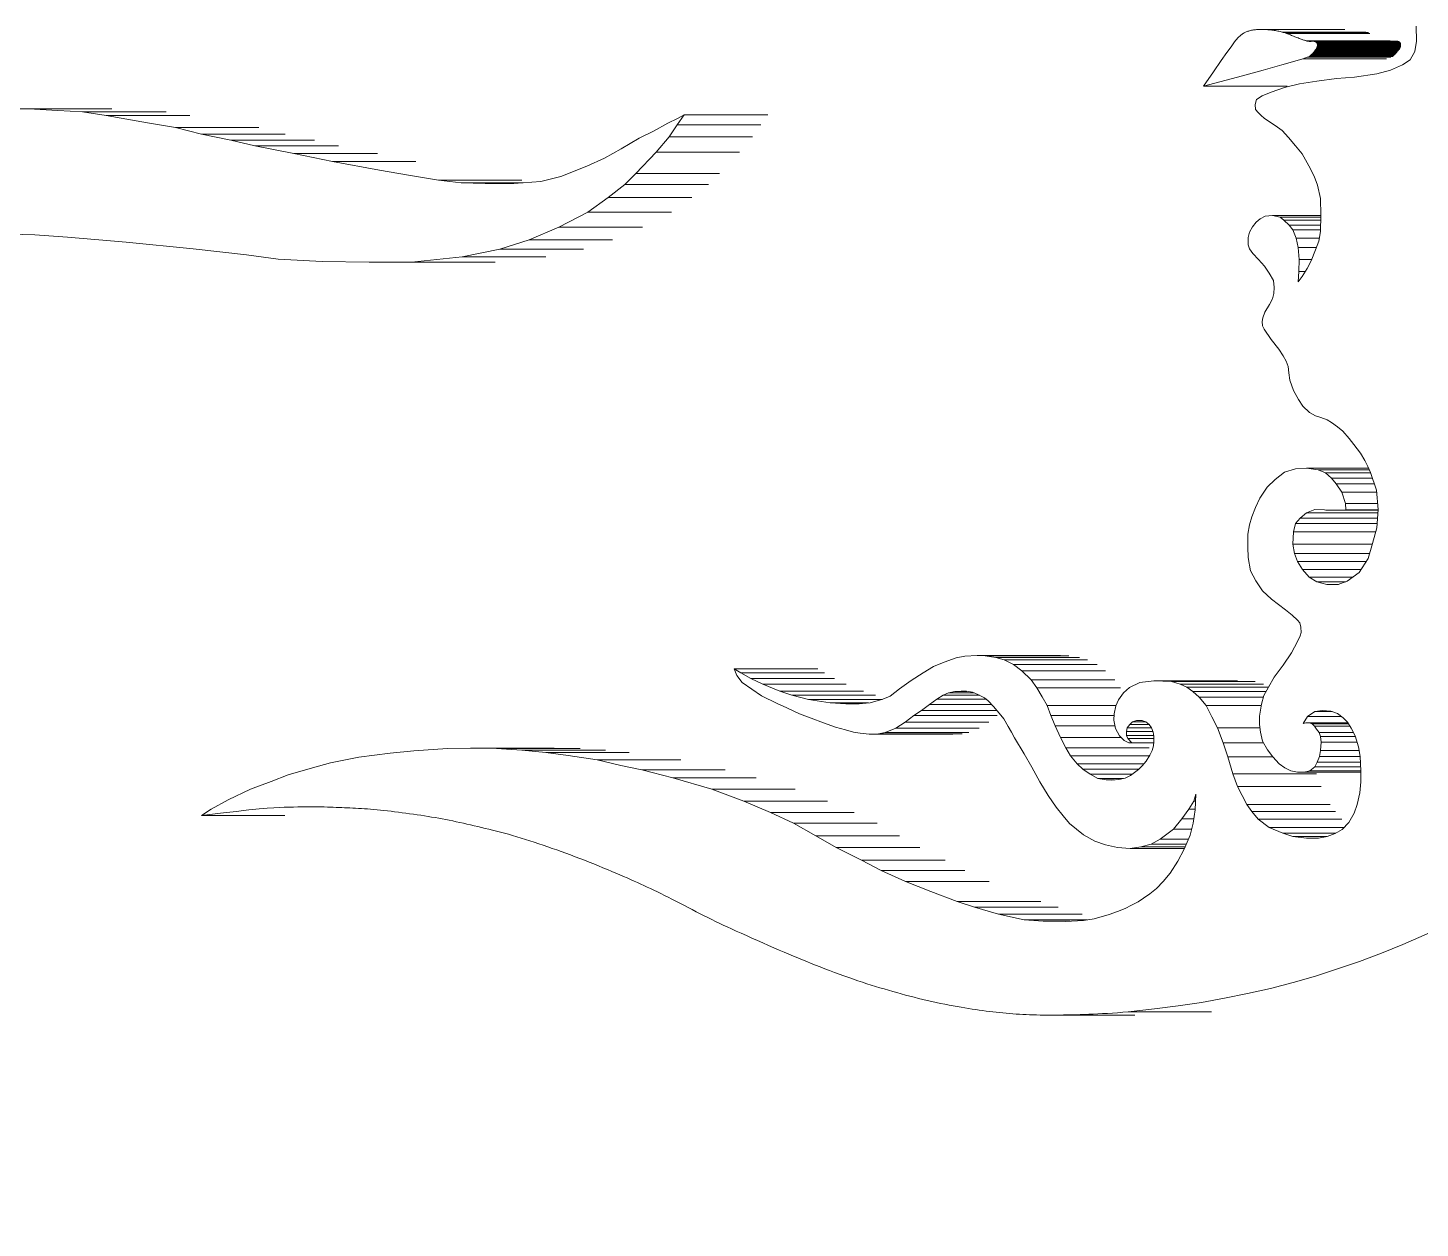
# Model space of a CAD drawing. Header units: inches. Extents: x 20 to 536, y 8 to 344.
# Drawn here: x 380.714 to 381.235, y 125.923 to 126.372 of the extents above; entities that cross this region are included whole.
import ezdxf

# ---------------------------------------------------------------- set-up
doc = ezdxf.new("R2010")
doc.units = ezdxf.units.IN
doc.header["$LTSCALE"] = 16
doc.header["$MEASUREMENT"] = 0
doc.layers.add('Visible (ANSI)', color=7, linetype='Continuous', lineweight=50)

msp = doc.modelspace()

# ---------------------------------------------------------------- linework, layer by layer
at = {"layer": 'Visible (ANSI)', "linetype": 'Continuous', "lineweight": 18}
for p, q in [((381.233506, 126.367373), (381.233353, 126.372922)), ((381.165134, 126.366715), (381.165803, 126.367606)), ((381.165803, 126.367606), (381.166224, 126.368125)), ((381.166224, 126.368125), (381.16652, 126.36845)), ((381.16652, 126.36845), (381.166792, 126.368729)), ((381.166792, 126.368729), (381.167061, 126.36899)), ((381.167061, 126.36899), (381.167329, 126.369235)), ((381.167329, 126.369235), (381.167596, 126.369465)), ((381.167596, 126.369465), (381.167863, 126.369679)), ((381.167863, 126.369679), (381.168131, 126.369879)), ((381.168131, 126.369879), (381.168402, 126.370065)), ((381.168402, 126.370065), (381.168675, 126.370238)), ((381.168675, 126.370238), (381.168951, 126.370399)), ((381.168951, 126.370399), (381.169233, 126.370547)), ((381.169233, 126.370547), (381.16952, 126.370685)), ((381.16952, 126.370685), (381.169812, 126.370812)), ((381.169812, 126.370812), (381.170112, 126.370929)), ((381.170112, 126.370929), (381.170419, 126.371038)), ((381.170419, 126.371038), (381.170734, 126.371138)), ((381.170734, 126.371138), (381.171059, 126.371231)), ((381.171059, 126.371231), (381.171393, 126.371316)), ((381.171393, 126.371316), (381.171738, 126.371395)), ((381.171738, 126.371395), (381.172094, 126.371465)), ((381.172094, 126.371465), (381.172463, 126.371528)), ((381.172463, 126.371528), (381.172846, 126.371583)), ((381.172846, 126.371583), (381.173242, 126.371629)), ((381.173242, 126.371629), (381.173655, 126.371667)), ((381.173655, 126.371667), (381.174083, 126.371695)), ((381.174083, 126.371695), (381.174528, 126.371714)), ((381.174528, 126.371714), (381.174987, 126.371724)), ((381.174987, 126.371724), (381.175458, 126.371725)), ((381.206708, 126.371725), (381.175458, 126.371725)), ((381.175458, 126.371725), (381.175937, 126.371718)), ((381.175937, 126.371718), (381.176423, 126.371703)), ((381.176423, 126.371703), (381.176912, 126.371682)), ((381.176912, 126.371682), (381.177402, 126.371653)), ((381.177402, 126.371653), (381.17789, 126.371619)), ((381.17789, 126.371619), (381.178374, 126.371579)), ((381.178374, 126.371579), (381.178852, 126.371533)), ((381.178852, 126.371533), (381.179324, 126.371481)), ((381.179324, 126.371481), (381.179789, 126.371424)), ((381.179789, 126.371424), (381.180248, 126.371361)), ((381.180248, 126.371361), (381.180698, 126.371292)), ((381.180698, 126.371292), (381.18114, 126.371218)), ((381.18114, 126.371218), (381.181573, 126.371137)), ((381.181573, 126.371137), (381.181997, 126.371051)), ((381.181997, 126.371051), (381.182412, 126.370959)), ((381.182412, 126.370959), (381.182819, 126.370861)), ((381.182819, 126.370861), (381.18322, 126.370756)), ((381.21447, 126.370756), (381.18322, 126.370756)), ((381.18322, 126.370756), (381.183616, 126.370643)), ((381.214866, 126.370643), (381.183616, 126.370643)), ((381.183616, 126.370643), (381.184007, 126.370523)), ((381.215257, 126.370523), (381.184007, 126.370523)), ((381.184007, 126.370523), (381.184395, 126.370396)), ((381.215645, 126.370396), (381.184395, 126.370396)), ((381.184395, 126.370396), (381.184781, 126.37026)), ((381.216031, 126.37026), (381.184781, 126.37026)), ((381.184781, 126.37026), (381.185166, 126.370117)), ((381.185166, 126.370117), (381.185551, 126.369966)), ((381.185551, 126.369966), (381.185936, 126.36981)), ((381.185936, 126.36981), (381.186324, 126.369649)), ((381.186324, 126.369649), (381.186715, 126.369486)), ((381.186715, 126.369486), (381.18711, 126.369321)), ((381.18711, 126.369321), (381.18751, 126.369157)), ((381.18751, 126.369157), (381.187916, 126.368994)), ((381.187916, 126.368994), (381.188328, 126.368834)), ((381.188328, 126.368834), (381.188743, 126.368678)), ((381.188743, 126.368678), (381.189155, 126.368526)), ((381.189155, 126.368526), (381.189559, 126.368381)), ((381.189559, 126.368381), (381.18995, 126.368242)), ((381.18995, 126.368242), (381.190324, 126.368111)), ((381.190324, 126.368111), (381.190675, 126.367989)), ((381.190675, 126.367989), (381.190997, 126.367876)), ((381.190997, 126.367876), (381.191289, 126.367774)), ((381.191289, 126.367774), (381.191551, 126.367682)), ((381.191551, 126.367682), (381.191789, 126.367601)), ((381.191789, 126.367601), (381.192006, 126.367529)), ((381.192006, 126.367529), (381.192207, 126.367467)), ((381.223457, 126.367467), (381.192207, 126.367467)), ((381.192207, 126.367467), (381.192395, 126.367414)), ((381.223645, 126.367414), (381.192395, 126.367414)), ((381.192395, 126.367414), (381.192575, 126.36737)), ((381.223825, 126.36737), (381.192575, 126.36737)), ((381.192575, 126.36737), (381.192751, 126.367335)), ((381.224001, 126.367335), (381.192751, 126.367335)), ((381.192751, 126.367335), (381.192926, 126.367308)), ((381.194703, 126.367308), (381.192926, 126.367308)), ((381.192926, 126.367308), (381.193101, 126.367289)), ((381.194267, 126.367289), (381.193101, 126.367289)), ((381.193101, 126.367289), (381.193275, 126.367276)), ((381.194005, 126.367276), (381.193275, 126.367276)), ((381.193275, 126.367276), (381.193448, 126.367269)), ((381.19379, 126.367269), (381.193448, 126.367269)), ((381.193448, 126.367269), (381.19362, 126.367267)), ((381.19362, 126.367267), (381.19379, 126.367269)), ((381.19379, 126.367269), (381.193958, 126.367274)), ((381.193958, 126.367274), (381.194124, 126.367282)), ((381.194124, 126.367282), (381.194288, 126.36729)), ((381.194288, 126.36729), (381.194449, 126.367299)), ((381.194449, 126.367299), (381.194606, 126.367306)), ((381.194606, 126.367306), (381.19476, 126.36731)), ((381.19476, 126.36731), (381.19491, 126.36731)), ((381.22616, 126.36731), (381.19491, 126.36731)), ((381.19491, 126.36731), (381.195055, 126.367304)), ((381.226305, 126.367304), (381.195055, 126.367304)), ((381.195055, 126.367304), (381.195194, 126.367291)), ((381.226444, 126.367291), (381.195194, 126.367291)), ((381.195194, 126.367291), (381.195329, 126.36727)), ((381.226579, 126.36727), (381.195329, 126.36727)), ((381.195329, 126.36727), (381.195457, 126.367239)), ((381.226707, 126.367239), (381.195457, 126.367239)), ((381.195457, 126.367239), (381.195579, 126.367199)), ((381.226829, 126.367199), (381.195579, 126.367199)), ((381.195579, 126.367199), (381.195694, 126.36715)), ((381.226944, 126.36715), (381.195694, 126.36715)), ((381.195694, 126.36715), (381.195802, 126.367092)), ((381.227052, 126.367092), (381.195802, 126.367092)), ((381.195802, 126.367092), (381.195902, 126.367027)), ((381.232838, 126.363456), (381.233506, 126.367373)), ((381.160417, 126.360053), (381.162563, 126.363116)), ((381.162563, 126.363116), (381.164095, 126.365277)), ((381.164095, 126.365277), (381.165134, 126.366715)), ((381.193778, 126.361929), (381.19342, 126.361664)), ((381.194065, 126.362195), (381.193778, 126.361929)), ((381.225028, 126.361929), (381.193778, 126.361929)), ((381.19435, 126.362477), (381.194065, 126.362195)), ((381.225315, 126.362195), (381.194065, 126.362195)), ((381.194629, 126.362771), (381.19435, 126.362477)), ((381.2256, 126.362477), (381.19435, 126.362477)), ((381.194899, 126.36307), (381.194629, 126.362771)), ((381.225879, 126.362771), (381.194629, 126.362771)), ((381.195154, 126.363371), (381.194899, 126.36307)), ((381.226149, 126.36307), (381.194899, 126.36307)), ((381.19539, 126.363668), (381.195154, 126.363371)), ((381.226404, 126.363371), (381.195154, 126.363371)), ((381.195604, 126.363956), (381.19539, 126.363668)), ((381.22664, 126.363668), (381.19539, 126.363668)), ((381.195791, 126.36423), (381.195604, 126.363956)), ((381.226854, 126.363956), (381.195604, 126.363956)), ((381.195947, 126.364487), (381.195791, 126.36423)), ((381.227041, 126.36423), (381.195791, 126.36423)), ((381.227152, 126.367027), (381.195902, 126.367027)), ((381.195902, 126.367027), (381.195993, 126.366955)), ((381.196075, 126.364726), (381.195947, 126.364487)), ((381.227197, 126.364487), (381.195947, 126.364487)), ((381.227243, 126.366955), (381.195993, 126.366955)), ((381.195993, 126.366955), (381.196076, 126.366875)), ((381.196177, 126.364949), (381.196075, 126.364726)), ((381.227325, 126.364726), (381.196075, 126.364726)), ((381.227326, 126.366875), (381.196076, 126.366875)), ((381.196076, 126.366875), (381.19615, 126.36679)), ((381.2274, 126.36679), (381.19615, 126.36679)), ((381.19615, 126.36679), (381.196214, 126.366698)), ((381.196256, 126.365156), (381.196177, 126.364949)), ((381.227427, 126.364949), (381.196177, 126.364949)), ((381.227464, 126.366698), (381.196214, 126.366698)), ((381.196214, 126.366698), (381.196269, 126.3666)), ((381.196314, 126.365349), (381.196256, 126.365156)), ((381.227506, 126.365156), (381.196256, 126.365156)), ((381.227519, 126.3666), (381.196269, 126.3666)), ((381.196269, 126.3666), (381.196313, 126.366496)), ((381.227563, 126.366496), (381.196313, 126.366496)), ((381.196313, 126.366496), (381.196349, 126.366384)), ((381.196355, 126.365528), (381.196314, 126.365349)), ((381.227564, 126.365349), (381.196314, 126.365349)), ((381.227599, 126.366384), (381.196349, 126.366384)), ((381.196349, 126.366384), (381.196374, 126.366264)), ((381.19638, 126.365696), (381.196355, 126.365528)), ((381.227605, 126.365528), (381.196355, 126.365528)), ((381.227624, 126.366264), (381.196374, 126.366264)), ((381.196374, 126.366264), (381.19639, 126.366136)), ((381.196394, 126.365852), (381.19638, 126.365696)), ((381.22763, 126.365696), (381.19638, 126.365696)), ((381.22764, 126.366136), (381.19639, 126.366136)), ((381.19639, 126.366136), (381.196397, 126.365999)), ((381.196397, 126.365999), (381.196394, 126.365852)), ((381.227644, 126.365852), (381.196394, 126.365852)), ((381.227647, 126.365999), (381.196397, 126.365999)), ((381.231091, 126.360346), (381.232838, 126.363456)), ((381.157533, 126.355913), (381.160417, 126.360053)), ((381.183157, 126.358461), (381.17617, 126.356537)), ((381.187933, 126.359818), (381.183157, 126.358461)), ((381.19094, 126.360725), (381.187933, 126.359818)), ((381.192621, 126.361301), (381.19094, 126.360725)), ((381.22219, 126.360725), (381.19094, 126.360725)), ((381.19342, 126.361664), (381.192621, 126.361301)), ((381.223871, 126.361301), (381.192621, 126.361301)), ((381.22467, 126.361664), (381.19342, 126.361664)), ((381.223739, 126.356533), (381.228172, 126.358451)), ((381.228172, 126.358451), (381.231091, 126.360346)), ((381.153791, 126.350519), (381.157533, 126.355913)), ((381.166529, 126.353929), (381.153791, 126.350519)), ((381.17617, 126.356537), (381.166529, 126.353929)), ((381.189648, 126.351358), (381.196141, 126.352382)), ((381.196141, 126.352382), (381.203525, 126.35342)), ((381.203525, 126.35342), (381.210293, 126.353832)), ((381.210293, 126.353832), (381.218587, 126.355117)), ((381.218587, 126.355117), (381.223739, 126.356533)), ((381.185041, 126.350519), (381.153791, 126.350519)), ((381.173674, 126.345562), (381.175708, 126.34693)), ((381.175708, 126.34693), (381.179168, 126.348319)), ((381.179168, 126.348319), (381.184138, 126.35004)), ((381.184138, 126.35004), (381.189648, 126.351358)), ((380.704353, 126.342032), (380.714356, 126.342049)), ((380.745606, 126.342049), (380.714356, 126.342049)), ((380.714356, 126.342049), (380.725426, 126.341404)), ((380.725426, 126.341404), (380.734612, 126.340866)), ((381.173161, 126.343704), (381.173674, 126.345562)), ((381.173272, 126.341753), (381.173161, 126.343704)), ((381.174265, 126.340637), (381.173272, 126.341753)), ((380.765862, 126.340866), (380.734612, 126.340866)), ((380.734612, 126.340866), (380.743454, 126.339507)), ((380.774704, 126.339507), (380.743454, 126.339507)), ((380.743454, 126.339507), (380.758949, 126.336753)), ((380.758949, 126.336753), (380.769325, 126.335011)), ((380.94816, 126.333689), (380.953423, 126.336621)), ((380.953423, 126.336621), (380.95705, 126.338441)), ((380.956976, 126.33605), (380.953931, 126.331568)), ((380.959629, 126.339801), (380.956976, 126.33605)), ((380.988226, 126.33605), (380.956976, 126.33605)), ((380.95705, 126.338441), (380.959629, 126.339801)), ((380.990879, 126.339801), (380.959629, 126.339801)), ((381.175257, 126.339624), (381.174265, 126.340637)), ((381.176676, 126.338408), (381.175257, 126.339624)), ((381.180599, 126.335833), (381.176676, 126.338408)), ((381.183205, 126.333984), (381.180599, 126.335833)), ((380.800575, 126.335011), (380.769325, 126.335011)), ((380.769325, 126.335011), (380.779121, 126.332582)), ((380.810371, 126.332582), (380.779121, 126.332582)), ((380.779121, 126.332582), (380.790091, 126.330306)), ((380.936085, 126.327122), (380.942777, 126.331028)), ((380.942777, 126.331028), (380.94816, 126.333689)), ((380.953931, 126.331568), (380.949073, 126.325813)), ((380.985181, 126.331568), (380.953931, 126.331568)), ((381.185634, 126.331341), (381.183205, 126.333984)), ((381.188218, 126.328181), (381.185634, 126.331341)), ((380.821341, 126.330306), (380.790091, 126.330306)), ((380.790091, 126.330306), (380.79906, 126.328135)), ((380.83031, 126.328135), (380.79906, 126.328135)), ((380.79906, 126.328135), (380.813633, 126.325383)), ((380.92977, 126.323631), (380.936085, 126.327122)), ((380.949073, 126.325813), (380.941539, 126.317851)), ((380.980323, 126.325813), (380.949073, 126.325813)), ((381.190651, 126.325192), (381.188218, 126.328181)), ((380.844883, 126.325383), (380.813633, 126.325383)), ((380.813633, 126.325383), (380.828026, 126.322345)), ((380.859276, 126.322345), (380.828026, 126.322345)), ((380.828026, 126.322345), (380.845598, 126.319084)), ((380.913455, 126.316718), (380.923215, 126.320544)), ((380.923215, 126.320544), (380.92977, 126.323631)), ((381.19325, 126.320736), (381.190651, 126.325192)), ((381.195243, 126.316875), (381.19325, 126.320736)), ((380.845598, 126.319084), (380.856446, 126.317213)), ((380.856446, 126.317213), (380.867691, 126.31534)), ((380.898941, 126.31534), (380.867691, 126.31534)), ((380.867691, 126.31534), (380.876176, 126.314384)), ((380.905944, 126.314839), (380.913455, 126.316718)), ((380.941539, 126.317851), (380.937379, 126.313763)), ((380.972789, 126.317851), (380.941539, 126.317851)), ((381.196482, 126.313436), (381.195243, 126.316875)), ((380.899347, 126.314384), (380.876176, 126.314384)), ((380.876176, 126.314384), (380.885123, 126.314113)), ((380.885123, 126.314113), (380.895832, 126.314141)), ((380.895832, 126.314141), (380.905944, 126.314839)), ((380.937379, 126.313763), (380.931178, 126.308815)), ((380.968629, 126.313763), (380.937379, 126.313763)), ((381.197517, 126.308486), (381.196482, 126.313436)), ((380.931178, 126.308815), (380.923546, 126.303373)), ((380.962428, 126.308815), (380.931178, 126.308815)), ((381.197738, 126.302264), (381.197517, 126.308486)), ((380.923546, 126.303373), (380.912735, 126.297763)), ((380.954796, 126.303373), (380.923546, 126.303373)), ((381.172081, 126.29787), (381.173484, 126.299621)), ((381.173484, 126.299621), (381.175043, 126.300942)), ((381.175043, 126.300942), (381.176906, 126.301921)), ((381.176906, 126.301921), (381.179602, 126.302136)), ((381.197735, 126.302136), (381.179602, 126.302136)), ((381.179602, 126.302136), (381.182457, 126.301488)), ((381.197718, 126.301488), (381.182457, 126.301488)), ((381.182457, 126.301488), (381.183894, 126.300386)), ((381.19769, 126.300386), (381.183894, 126.300386)), ((381.183894, 126.300386), (381.185864, 126.298513)), ((381.197583, 126.296209), (381.197738, 126.302264)), ((380.716799, 126.294963), (380.699969, 126.295298)), ((380.729017, 126.294085), (380.716799, 126.294963)), ((380.912735, 126.297763), (380.901571, 126.293071)), ((380.943985, 126.297763), (380.912735, 126.297763)), ((381.170477, 126.293869), (381.171053, 126.295953)), ((381.171053, 126.295953), (381.172081, 126.29787)), ((381.197642, 126.298513), (381.185864, 126.298513)), ((381.185864, 126.298513), (381.187159, 126.296718)), ((381.197596, 126.296718), (381.187159, 126.296718)), ((381.187159, 126.296718), (381.188468, 126.293625)), ((381.196875, 126.292567), (381.197583, 126.296209)), ((380.75087, 126.292171), (380.729017, 126.294085)), ((380.775932, 126.289714), (380.75087, 126.292171)), ((380.795861, 126.287415), (380.775932, 126.289714)), ((380.890633, 126.289589), (380.876611, 126.286653)), ((380.901571, 126.293071), (380.890633, 126.289589)), ((380.921883, 126.289589), (380.890633, 126.289589)), ((380.932821, 126.293071), (380.901571, 126.293071)), ((381.170508, 126.291189), (381.170477, 126.293869)), ((381.171051, 126.289641), (381.170508, 126.291189)), ((381.172194, 126.287929), (381.171051, 126.289641)), ((381.197081, 126.293625), (381.188468, 126.293625)), ((381.188468, 126.293625), (381.189182, 126.290177)), ((381.196012, 126.290177), (381.189182, 126.290177)), ((381.189182, 126.290177), (381.189534, 126.285687)), ((381.194036, 126.285237), (381.195713, 126.28935)), ((381.195713, 126.28935), (381.196875, 126.292567)), ((380.807781, 126.285822), (380.795861, 126.287415)), ((380.824264, 126.284896), (380.807781, 126.285822)), ((380.84181, 126.28469), (380.824264, 126.284896)), ((380.85761, 126.284695), (380.84181, 126.28469)), ((380.87306, 126.28469), (380.84181, 126.28469)), ((380.876611, 126.286653), (380.85761, 126.284695)), ((380.88886, 126.284695), (380.85761, 126.284695)), ((380.907861, 126.286653), (380.876611, 126.286653)), ((381.174394, 126.285628), (381.172194, 126.287929)), ((381.176671, 126.283155), (381.174394, 126.285628)), ((381.189534, 126.285687), (381.18951, 126.28119)), ((381.194219, 126.285687), (381.189534, 126.285687)), ((381.19257, 126.282361), (381.194036, 126.285237)), ((381.17835, 126.280587), (381.176671, 126.283155)), ((381.179955, 126.277845), (381.17835, 126.280587)), ((381.18951, 126.28119), (381.189254, 126.277382)), ((381.189254, 126.277382), (381.190731, 126.279307)), ((381.191865, 126.28119), (381.18951, 126.28119)), ((381.190731, 126.279307), (381.19257, 126.282361)), ((381.180284, 126.275256), (381.179955, 126.277845)), ((381.18016, 126.273006), (381.180284, 126.275256)), ((381.176716, 126.265976), (381.178484, 126.26883)), ((381.178484, 126.26883), (381.17966, 126.270923)), ((381.17966, 126.270923), (381.18016, 126.273006)), ((381.175753, 126.262487), (381.175972, 126.263921)), ((381.175972, 126.263921), (381.176716, 126.265976)), ((381.175889, 126.260923), (381.175753, 126.262487)), ((381.176495, 126.25957), (381.175889, 126.260923)), ((381.179047, 126.255793), (381.176495, 126.25957)), ((381.182017, 126.252133), (381.179047, 126.255793)), ((381.18359, 126.249664), (381.182017, 126.252133)), ((381.184682, 126.247642), (381.18359, 126.249664)), ((381.185403, 126.245668), (381.184682, 126.247642)), ((381.185663, 126.243235), (381.185403, 126.245668)), ((381.186113, 126.24056), (381.185663, 126.243235)), ((381.18751, 126.23666), (381.186113, 126.24056)), ((381.189334, 126.23334), (381.18751, 126.23666)), ((381.191001, 126.23079), (381.189334, 126.23334)), ((381.193482, 126.22851), (381.191001, 126.23079)), ((381.195729, 126.227257), (381.193482, 126.22851)), ((381.197683, 126.226571), (381.195729, 126.227257)), ((381.200075, 126.225664), (381.197683, 126.226571)), ((381.201724, 126.224659), (381.200075, 126.225664)), ((381.203899, 126.223147), (381.201724, 126.224659)), ((381.205927, 126.221461), (381.203899, 126.223147)), ((381.208265, 126.21875), (381.205927, 126.221461)), ((381.210077, 126.216545), (381.208265, 126.21875)), ((381.212496, 126.213234), (381.210077, 126.216545)), ((381.21409, 126.210512), (381.212496, 126.213234)), ((381.180644, 126.203429), (381.184079, 126.206085)), ((381.184079, 126.206085), (381.188256, 126.207358)), ((381.188256, 126.207358), (381.192283, 126.207606)), ((381.215582, 126.207606), (381.192283, 126.207606)), ((381.192283, 126.207606), (381.196642, 126.207021)), ((381.215815, 126.207021), (381.196642, 126.207021)), ((381.196642, 126.207021), (381.199396, 126.205855)), ((381.216273, 126.205855), (381.199396, 126.205855)), ((381.199396, 126.205855), (381.201675, 126.203937)), ((381.215306, 126.208298), (381.21409, 126.210512)), ((381.216225, 126.205994), (381.215306, 126.208298)), ((381.218477, 126.199343), (381.216225, 126.205994)), ((381.174922, 126.196368), (381.177615, 126.2005)), ((381.177615, 126.2005), (381.180644, 126.203429)), ((381.216922, 126.203937), (381.201675, 126.203937)), ((381.201675, 126.203937), (381.203473, 126.201826)), ((381.217636, 126.201826), (381.203473, 126.201826)), ((381.203473, 126.201826), (381.205523, 126.198696)), ((381.173188, 126.192901), (381.174922, 126.196368)), ((381.218538, 126.198696), (381.205523, 126.198696)), ((381.205523, 126.198696), (381.206907, 126.194416)), ((381.219154, 126.192211), (381.218477, 126.199343)), ((381.171938, 126.189442), (381.173188, 126.192901)), ((381.192374, 126.190943), (381.189896, 126.188982)), ((381.195455, 126.192226), (381.192374, 126.190943)), ((381.219059, 126.190943), (381.192374, 126.190943)), ((381.199029, 126.192006), (381.195455, 126.192226)), ((381.199508, 126.191916), (381.199029, 126.192006)), ((381.20702, 126.192031), (381.199508, 126.191916)), ((381.219132, 126.191916), (381.199508, 126.191916)), ((381.218944, 126.194416), (381.206907, 126.194416)), ((381.206907, 126.194416), (381.20702, 126.192031)), ((381.21914, 126.192031), (381.20702, 126.192031)), ((381.218637, 126.185335), (381.219154, 126.192211)), ((381.170443, 126.182898), (381.171005, 126.186452)), ((381.171005, 126.186452), (381.171938, 126.189442)), ((381.188253, 126.186896), (381.187455, 126.183862)), ((381.189896, 126.188982), (381.188253, 126.186896)), ((381.218755, 126.186896), (381.188253, 126.186896)), ((381.218911, 126.188982), (381.189896, 126.188982)), ((381.217038, 126.179405), (381.218637, 126.185335)), ((381.170372, 126.178063), (381.170443, 126.182898)), ((381.187455, 126.183862), (381.187151, 126.179188)), ((381.21824, 126.183862), (381.187455, 126.183862)), ((381.170542, 126.174257), (381.170372, 126.178063)), ((381.216975, 126.179188), (381.187151, 126.179188)), ((381.187151, 126.179188), (381.187786, 126.175764)), ((381.21598, 126.175764), (381.187786, 126.175764)), ((381.187786, 126.175764), (381.189011, 126.172761)), ((381.215435, 126.173886), (381.217038, 126.179405)), ((381.171427, 126.16918), (381.170542, 126.174257)), ((381.214714, 126.172761), (381.189011, 126.172761)), ((381.189011, 126.172761), (381.190831, 126.169767)), ((381.212798, 126.169767), (381.190831, 126.169767)), ((381.190831, 126.169767), (381.193364, 126.166921)), ((381.212038, 126.16858), (381.215435, 126.173886)), ((381.173311, 126.165473), (381.171427, 126.16918)), ((381.175893, 126.161777), (381.173311, 126.165473)), ((381.209731, 126.166921), (381.193364, 126.166921)), ((381.193364, 126.166921), (381.196241, 126.165179)), ((381.207089, 126.165179), (381.196241, 126.165179)), ((381.196241, 126.165179), (381.199944, 126.164137)), ((381.204309, 126.164137), (381.199944, 126.164137)), ((381.199944, 126.164137), (381.204112, 126.164064)), ((381.204112, 126.164064), (381.20755, 126.165352)), ((381.20755, 126.165352), (381.212038, 126.16858)), ((381.179293, 126.158679), (381.175893, 126.161777)), ((381.184485, 126.154702), (381.179293, 126.158679)), ((381.186921, 126.152688), (381.184485, 126.154702)), ((381.188975, 126.150742), (381.186921, 126.152688)), ((381.189812, 126.149729), (381.188975, 126.150742)), ((381.190211, 126.148124), (381.189812, 126.149729)), ((381.188939, 126.142757), (381.189931, 126.144897)), ((381.189931, 126.144897), (381.190297, 126.146221)), ((381.190297, 126.146221), (381.190211, 126.148124)), ((381.183602, 126.133909), (381.186698, 126.138527)), ((381.186698, 126.138527), (381.188939, 126.142757)), ((381.049012, 126.131023), (381.052872, 126.133504)), ((381.052872, 126.133504), (381.05682, 126.135089)), ((381.05682, 126.135089), (381.061257, 126.13668)), ((381.061257, 126.13668), (381.064516, 126.137268)), ((381.064516, 126.137268), (381.069102, 126.137518)), ((381.100352, 126.137518), (381.069102, 126.137518)), ((381.069102, 126.137518), (381.072214, 126.137386)), ((381.103464, 126.137386), (381.072214, 126.137386)), ((381.072214, 126.137386), (381.076186, 126.136819)), ((381.107436, 126.136819), (381.076186, 126.136819)), ((381.076186, 126.136819), (381.079229, 126.135968)), ((381.110479, 126.135968), (381.079229, 126.135968)), ((381.079229, 126.135968), (381.082749, 126.134138)), ((381.113999, 126.134138), (381.082749, 126.134138)), ((381.082749, 126.134138), (381.085886, 126.131854)), ((381.180199, 126.129404), (381.183602, 126.133909)), ((380.979339, 126.13005), (380.978315, 126.132641)), ((381.009565, 126.132641), (380.978315, 126.132641)), ((380.978315, 126.132641), (380.980821, 126.131065)), ((380.981331, 126.127521), (380.979339, 126.13005)), ((381.012071, 126.131065), (380.980821, 126.131065)), ((380.980821, 126.131065), (380.984578, 126.128969)), ((381.015828, 126.128969), (380.984578, 126.128969)), ((380.984578, 126.128969), (380.988958, 126.126793)), ((381.040138, 126.125056), (381.044535, 126.128173)), ((381.044535, 126.128173), (381.049012, 126.131023)), ((381.117136, 126.131854), (381.085886, 126.131854)), ((381.085886, 126.131854), (381.089347, 126.128408)), ((381.120597, 126.128408), (381.089347, 126.128408)), ((381.089347, 126.128408), (381.091509, 126.125535)), ((381.130046, 126.127446), (381.135213, 126.12804)), ((381.166463, 126.12804), (381.135213, 126.12804)), ((381.135213, 126.12804), (381.141816, 126.127832)), ((381.173066, 126.127832), (381.141816, 126.127832)), ((381.141816, 126.127832), (381.145039, 126.126852)), ((381.178108, 126.125739), (381.180199, 126.129404)), ((380.984946, 126.124917), (380.981331, 126.127521)), ((380.988516, 126.12251), (380.984946, 126.124917)), ((380.99431, 126.119645), (380.988516, 126.12251)), ((381.020208, 126.126793), (380.988958, 126.126793)), ((380.988958, 126.126793), (380.995381, 126.124283)), ((381.026631, 126.124283), (380.995381, 126.124283)), ((380.995381, 126.124283), (380.999831, 126.122736)), ((381.031081, 126.122736), (380.999831, 126.122736)), ((380.999831, 126.122736), (381.006149, 126.121128)), ((381.033858, 126.121192), (381.036566, 126.1224)), ((381.036566, 126.1224), (381.040138, 126.125056)), ((381.056464, 126.122709), (381.054076, 126.121231)), ((381.05846, 126.123577), (381.056464, 126.122709)), ((381.069989, 126.122709), (381.056464, 126.122709)), ((381.060843, 126.124155), (381.05846, 126.123577)), ((381.068045, 126.123577), (381.05846, 126.123577)), ((381.063146, 126.124288), (381.060843, 126.124155)), ((381.065317, 126.124155), (381.060843, 126.124155)), ((381.065196, 126.124172), (381.063146, 126.124288)), ((381.067376, 126.123861), (381.065196, 126.124172)), ((381.069392, 126.123005), (381.067376, 126.123861)), ((381.071901, 126.12176), (381.069392, 126.123005)), ((381.122759, 126.125535), (381.091509, 126.125535)), ((381.091509, 126.125535), (381.093492, 126.122156)), ((381.122002, 126.121046), (381.123847, 126.123544)), ((381.123847, 126.123544), (381.126142, 126.125637)), ((381.126142, 126.125637), (381.130046, 126.127446)), ((381.176289, 126.126852), (381.145039, 126.126852)), ((381.145039, 126.126852), (381.147549, 126.125759)), ((381.178119, 126.125759), (381.147549, 126.125759)), ((381.147549, 126.125759), (381.149797, 126.124147)), ((381.177231, 126.124147), (381.149797, 126.124147)), ((381.149797, 126.124147), (381.152231, 126.12192)), ((381.175496, 126.119339), (381.176416, 126.122666)), ((381.176416, 126.122666), (381.178108, 126.125739)), ((380.997999, 126.117978), (380.99431, 126.119645)), ((381.002686, 126.115764), (380.997999, 126.117978)), ((381.033634, 126.121128), (381.006149, 126.121128)), ((381.006149, 126.121128), (381.014173, 126.119816)), ((381.028555, 126.119816), (381.014173, 126.119816)), ((381.014173, 126.119816), (381.020034, 126.119546)), ((381.025004, 126.119546), (381.020034, 126.119546)), ((381.020034, 126.119546), (381.024778, 126.119528)), ((381.024778, 126.119528), (381.029207, 126.119865)), ((381.029207, 126.119865), (381.033858, 126.121192)), ((381.051324, 126.119269), (381.048362, 126.117057)), ((381.054076, 126.121231), (381.051324, 126.119269)), ((381.074503, 126.119269), (381.051324, 126.119269)), ((381.072505, 126.121231), (381.054076, 126.121231)), ((381.07328, 126.120551), (381.071901, 126.12176)), ((381.075224, 126.118513), (381.07328, 126.120551)), ((381.077345, 126.115936), (381.075224, 126.118513)), ((381.093492, 126.122156), (381.095396, 126.118866)), ((381.121004, 126.118866), (381.095396, 126.118866)), ((381.095396, 126.118866), (381.096683, 126.115118)), ((381.120368, 126.115773), (381.120958, 126.118766)), ((381.120958, 126.118766), (381.122002, 126.121046)), ((381.17621, 126.12192), (381.152231, 126.12192)), ((381.152231, 126.12192), (381.154853, 126.118873)), ((381.175424, 126.118873), (381.154853, 126.118873)), ((381.154853, 126.118873), (381.156953, 126.114686)), ((381.174798, 126.114828), (381.175496, 126.119339)), ((381.007101, 126.114108), (381.002686, 126.115764)), ((381.011687, 126.112406), (381.007101, 126.114108)), ((381.016144, 126.110751), (381.011687, 126.112406)), ((381.042267, 126.112681), (381.038693, 126.110407)), ((381.04544, 126.115093), (381.042267, 126.112681)), ((381.073517, 126.112681), (381.042267, 126.112681)), ((381.048362, 126.117057), (381.04544, 126.115093)), ((381.07669, 126.115093), (381.04544, 126.115093)), ((381.076422, 126.117057), (381.048362, 126.117057)), ((381.079085, 126.113869), (381.077345, 126.115936)), ((381.080782, 126.111039), (381.079085, 126.113869)), ((381.120326, 126.115118), (381.096683, 126.115118)), ((381.096683, 126.115118), (381.09836, 126.111286)), ((381.120217, 126.113404), (381.120368, 126.115773)), ((381.120877, 126.110224), (381.120217, 126.113404)), ((381.127285, 126.112724), (381.126227, 126.111754)), ((381.128786, 126.113251), (381.127285, 126.112724)), ((381.13229, 126.112724), (381.127285, 126.112724)), ((381.130729, 126.113281), (381.128786, 126.113251)), ((381.130819, 126.113251), (381.128786, 126.113251)), ((381.132193, 126.112799), (381.130729, 126.113281)), ((381.133468, 126.111809), (381.132193, 126.112799)), ((381.156953, 126.114686), (381.15908, 126.110462)), ((381.174733, 126.111769), (381.174798, 126.114828)), ((381.192652, 126.114795), (381.191091, 126.112102)), ((381.191091, 126.112102), (381.192088, 126.112405)), ((381.207829, 126.112405), (381.192088, 126.112405)), ((381.192088, 126.112405), (381.193339, 126.112367)), ((381.195492, 126.11658), (381.192652, 126.114795)), ((381.205325, 126.114795), (381.192652, 126.114795)), ((381.207851, 126.112367), (381.193339, 126.112367)), ((381.193339, 126.112367), (381.194443, 126.112037)), ((381.208039, 126.112037), (381.194443, 126.112037)), ((381.194443, 126.112037), (381.195253, 126.111184)), ((381.198348, 126.116991), (381.195492, 126.11658)), ((381.201963, 126.11658), (381.195492, 126.11658)), ((381.201449, 126.116763), (381.198348, 126.116991)), ((381.203922, 126.115884), (381.201449, 126.116763)), ((381.206007, 126.114266), (381.203922, 126.115884)), ((381.207694, 126.112642), (381.206007, 126.114266)), ((381.208991, 126.11037), (381.207694, 126.112642)), ((381.019923, 126.109775), (381.016144, 126.110751)), ((381.022877, 126.108934), (381.019923, 126.109775)), ((381.0254, 126.10848), (381.022877, 126.108934)), ((381.028775, 126.108187), (381.0254, 126.10848)), ((381.032316, 126.108291), (381.028775, 126.108187)), ((381.060025, 126.108187), (381.028775, 126.108187)), ((381.034786, 126.108722), (381.032316, 126.108291)), ((381.063566, 126.108291), (381.032316, 126.108291)), ((381.038693, 126.110407), (381.034786, 126.108722)), ((381.066036, 126.108722), (381.034786, 126.108722)), ((381.069943, 126.110407), (381.038693, 126.110407)), ((381.082044, 126.108893), (381.080782, 126.111039)), ((381.083178, 126.106793), (381.082044, 126.108893)), ((381.086754, 126.100769), (381.083178, 126.106793)), ((381.120657, 126.111286), (381.09836, 126.111286)), ((381.09836, 126.111286), (381.100354, 126.106921)), ((381.122971, 126.106921), (381.100354, 126.106921)), ((381.100354, 126.106921), (381.102265, 126.103003)), ((381.122426, 126.107469), (381.120877, 126.110224)), ((381.12414, 126.105746), (381.122426, 126.107469)), ((381.124994, 126.1091), (381.124962, 126.107642)), ((381.135141, 126.107642), (381.124962, 126.107642)), ((381.124962, 126.107642), (381.125509, 126.106529)), ((381.125318, 126.110451), (381.124994, 126.1091)), ((381.134928, 126.1091), (381.124994, 126.1091)), ((381.126227, 126.111754), (381.125318, 126.110451)), ((381.134344, 126.110451), (381.125318, 126.110451)), ((381.133504, 126.111754), (381.126227, 126.111754)), ((381.134309, 126.110532), (381.133468, 126.111809)), ((381.135008, 126.108917), (381.134309, 126.110532)), ((381.135172, 126.107349), (381.135008, 126.108917)), ((381.135242, 126.105444), (381.135172, 126.107349)), ((381.174887, 126.110462), (381.15908, 126.110462)), ((381.15908, 126.110462), (381.161195, 126.104938)), ((381.175065, 126.108946), (381.174733, 126.111769)), ((381.175905, 126.105536), (381.175065, 126.108946)), ((381.208526, 126.111184), (381.195253, 126.111184)), ((381.195253, 126.111184), (381.196116, 126.110043)), ((381.196116, 126.110043), (381.197082, 126.108731)), ((381.209861, 126.108731), (381.197082, 126.108731)), ((381.197082, 126.108731), (381.197498, 126.107295)), ((381.210585, 126.107295), (381.197498, 126.107295)), ((381.197498, 126.107295), (381.197774, 126.105107)), ((381.210534, 126.107461), (381.208991, 126.11037)), ((381.211772, 126.103447), (381.210534, 126.107461)), ((380.849605, 126.101038), (380.858534, 126.101862)), ((380.858534, 126.101862), (380.871099, 126.102739)), ((380.871099, 126.102739), (380.879679, 126.10287)), ((380.910929, 126.10287), (380.879679, 126.10287)), ((380.879679, 126.10287), (380.889454, 126.102745)), ((380.920704, 126.102745), (380.889454, 126.102745)), ((380.889454, 126.102745), (380.898876, 126.102201)), ((380.930126, 126.102201), (380.898876, 126.102201)), ((380.898876, 126.102201), (380.907826, 126.101238)), ((381.133515, 126.103003), (381.102265, 126.103003)), ((381.102265, 126.103003), (381.104088, 126.099981)), ((381.125934, 126.104848), (381.12414, 126.105746)), ((381.135202, 126.106529), (381.125509, 126.106529)), ((381.125509, 126.106529), (381.126996, 126.104862)), ((381.126022, 126.104847), (381.125934, 126.104848)), ((381.126996, 126.104862), (381.126022, 126.104847)), ((381.135197, 126.104847), (381.126022, 126.104847)), ((381.135198, 126.104862), (381.126996, 126.104862)), ((381.133746, 126.100263), (381.134649, 126.102015)), ((381.134649, 126.102015), (381.135115, 126.10376)), ((381.135115, 126.10376), (381.135242, 126.105444)), ((381.176258, 126.104938), (381.161195, 126.104938)), ((381.161195, 126.104938), (381.162951, 126.099614)), ((381.177793, 126.102334), (381.175905, 126.105536)), ((381.179673, 126.099708), (381.177793, 126.102334)), ((381.197609, 126.102046), (381.197184, 126.099847)), ((381.197774, 126.105107), (381.197609, 126.102046)), ((381.212001, 126.102046), (381.197609, 126.102046)), ((381.21126, 126.105107), (381.197774, 126.105107)), ((381.21237, 126.09979), (381.211772, 126.103447)), ((380.819754, 126.095356), (380.827359, 126.097398)), ((380.827359, 126.097398), (380.837942, 126.099484)), ((380.837942, 126.099484), (380.849605, 126.101038)), ((380.939076, 126.101238), (380.907826, 126.101238)), ((380.907826, 126.101238), (380.916181, 126.100128)), ((380.916181, 126.100128), (380.927109, 126.098491)), ((380.958359, 126.098491), (380.927109, 126.098491)), ((380.927109, 126.098491), (380.935952, 126.096426)), ((380.935952, 126.096426), (380.943719, 126.094757)), ((381.08961, 126.09585), (381.086754, 126.100769)), ((381.133575, 126.099981), (381.104088, 126.099981)), ((381.104088, 126.099981), (381.10661, 126.097059)), ((381.131513, 126.097059), (381.10661, 126.097059)), ((381.10661, 126.097059), (381.108733, 126.095028)), ((381.129433, 126.094927), (381.130875, 126.09635)), ((381.130875, 126.09635), (381.132411, 126.098056)), ((381.132411, 126.098056), (381.133746, 126.100263)), ((381.179761, 126.099614), (381.162951, 126.099614)), ((381.162951, 126.099614), (381.164828, 126.093352)), ((381.182155, 126.097034), (381.179673, 126.099708)), ((381.184229, 126.095552), (381.182155, 126.097034)), ((381.196358, 126.097699), (381.195378, 126.095896)), ((381.197184, 126.099847), (381.196358, 126.097699)), ((381.212488, 126.097699), (381.196358, 126.097699)), ((381.212361, 126.099847), (381.197184, 126.099847)), ((381.212669, 126.094478), (381.21237, 126.09979)), ((380.805151, 126.090458), (380.811559, 126.092894)), ((380.811559, 126.092894), (380.819754, 126.095356)), ((380.974969, 126.094757), (380.943719, 126.094757)), ((380.943719, 126.094757), (380.955314, 126.091772)), ((380.986564, 126.091772), (380.955314, 126.091772)), ((380.955314, 126.091772), (380.969902, 126.087595)), ((381.09261, 126.090303), (381.08961, 126.09585)), ((381.129536, 126.095028), (381.108733, 126.095028)), ((381.108733, 126.095028), (381.111373, 126.093193)), ((381.127219, 126.093193), (381.111373, 126.093193)), ((381.111373, 126.093193), (381.114259, 126.091555)), ((381.123805, 126.091555), (381.114259, 126.091555)), ((381.114259, 126.091555), (381.117424, 126.091042)), ((381.119515, 126.090962), (381.122186, 126.091171)), ((381.122186, 126.091171), (381.124464, 126.091711)), ((381.124464, 126.091711), (381.126543, 126.09264)), ((381.126543, 126.09264), (381.127939, 126.093782)), ((381.127939, 126.093782), (381.129433, 126.094927)), ((381.196078, 126.093352), (381.164828, 126.093352)), ((381.164828, 126.093352), (381.166551, 126.088612)), ((381.186492, 126.094433), (381.184229, 126.095552)), ((381.188899, 126.09395), (381.186492, 126.094433)), ((381.19145, 126.093932), (381.188899, 126.09395)), ((381.193545, 126.094425), (381.19145, 126.093932)), ((381.212665, 126.093932), (381.19145, 126.093932)), ((381.195378, 126.095896), (381.193545, 126.094425)), ((381.212669, 126.094425), (381.193545, 126.094425)), ((381.21259, 126.095896), (381.195378, 126.095896)), ((381.212637, 126.090353), (381.212669, 126.094478)), ((380.789103, 126.083598), (380.797437, 126.087591)), ((380.797437, 126.087591), (380.805151, 126.090458)), ((381.001152, 126.087595), (380.969902, 126.087595)), ((380.969902, 126.087595), (380.981916, 126.083065)), ((381.09575, 126.08521), (381.09261, 126.090303)), ((381.120539, 126.091042), (381.117424, 126.091042)), ((381.117424, 126.091042), (381.119515, 126.090962)), ((381.197801, 126.088612), (381.166551, 126.088612)), ((381.166551, 126.088612), (381.168259, 126.085155)), ((381.211224, 126.081862), (381.212287, 126.086187)), ((381.212287, 126.086187), (381.212637, 126.090353)), ((380.782708, 126.080063), (380.789103, 126.083598)), ((380.808204, 126.080716), (380.806134, 126.080607)), ((380.810045, 126.080789), (380.808204, 126.080716)), ((380.811806, 126.080847), (380.810045, 126.080789)), ((380.813512, 126.080896), (380.811806, 126.080847)), ((380.815163, 126.080934), (380.813512, 126.080896)), ((380.816756, 126.080963), (380.815163, 126.080934)), ((380.818289, 126.080982), (380.816756, 126.080963)), ((380.819761, 126.080991), (380.818289, 126.080982)), ((380.821169, 126.08099), (380.819761, 126.080991)), ((380.822512, 126.080979), (380.821169, 126.08099)), ((380.823789, 126.080959), (380.822512, 126.080979)), ((380.825006, 126.08093), (380.823789, 126.080959)), ((380.826173, 126.080894), (380.825006, 126.08093)), ((380.827296, 126.080853), (380.826173, 126.080894)), ((380.828384, 126.080808), (380.827296, 126.080853)), ((380.829446, 126.080762), (380.828384, 126.080808)), ((380.830488, 126.080715), (380.829446, 126.080762)), ((380.83152, 126.08067), (380.830488, 126.080715)), ((381.013166, 126.083065), (380.981916, 126.083065)), ((380.981916, 126.083065), (380.991857, 126.078818)), ((381.098736, 126.080845), (381.09575, 126.08521)), ((381.1013, 126.077576), (381.098736, 126.080845)), ((381.150201, 126.083132), (381.1483, 126.080063)), ((381.150924, 126.085749), (381.150201, 126.083132)), ((381.150843, 126.083132), (381.150201, 126.083132)), ((381.150739, 126.079802), (381.150924, 126.085749)), ((381.168259, 126.085155), (381.169966, 126.08179)), ((381.201216, 126.08179), (381.169966, 126.08179)), ((381.169966, 126.08179), (381.171902, 126.079253)), ((381.210149, 126.078638), (381.211224, 126.081862)), ((380.77904, 126.077669), (380.782708, 126.080063)), ((380.786185, 126.078565), (380.77904, 126.077669)), ((380.81029, 126.077669), (380.77904, 126.077669)), ((380.792043, 126.079263), (380.786185, 126.078565)), ((380.79679, 126.079789), (380.792043, 126.079263)), ((380.800603, 126.08017), (380.79679, 126.079789)), ((380.803659, 126.080434), (380.800603, 126.08017)), ((380.806134, 126.080607), (380.803659, 126.080434)), ((380.832549, 126.080626), (380.83152, 126.08067)), ((380.833579, 126.080585), (380.832549, 126.080626)), ((380.834614, 126.080542), (380.833579, 126.080585)), ((380.835658, 126.080497), (380.834614, 126.080542)), ((380.836715, 126.080448), (380.835658, 126.080497)), ((380.837789, 126.080392), (380.836715, 126.080448)), ((380.838884, 126.080329), (380.837789, 126.080392)), ((380.840004, 126.080256), (380.838884, 126.080329)), ((380.841151, 126.080172), (380.840004, 126.080256)), ((380.842327, 126.080076), (380.841151, 126.080172)), ((380.843532, 126.07997), (380.842327, 126.080076)), ((380.844764, 126.079853), (380.843532, 126.07997)), ((380.846023, 126.079726), (380.844764, 126.079853)), ((380.847309, 126.07959), (380.846023, 126.079726)), ((380.848622, 126.079444), (380.847309, 126.07959)), ((380.849962, 126.079289), (380.848622, 126.079444)), ((380.851326, 126.079126), (380.849962, 126.079289)), ((380.852711, 126.078955), (380.851326, 126.079126)), ((380.85411, 126.078776), (380.852711, 126.078955)), ((380.855518, 126.078591), (380.85411, 126.078776)), ((380.856929, 126.0784), (380.855518, 126.078591)), ((380.858336, 126.078204), (380.856929, 126.0784)), ((380.859734, 126.078003), (380.858336, 126.078204)), ((380.861117, 126.077798), (380.859734, 126.078003)), ((380.862481, 126.077589), (380.861117, 126.077798)), ((380.863828, 126.077376), (380.862481, 126.077589)), ((380.86516, 126.077158), (380.863828, 126.077376)), ((380.866482, 126.076933), (380.86516, 126.077158)), ((380.867795, 126.0767), (380.866482, 126.076933)), ((380.869105, 126.076459), (380.867795, 126.0767)), ((380.870413, 126.076208), (380.869105, 126.076459)), ((380.871723, 126.075946), (380.870413, 126.076208)), ((380.873038, 126.075673), (380.871723, 126.075946)), ((380.874358, 126.075389), (380.873038, 126.075673)), ((381.023107, 126.078818), (380.991857, 126.078818)), ((380.991857, 126.078818), (381.000484, 126.074825)), ((381.103722, 126.074777), (381.1013, 126.077576)), ((381.145759, 126.076487), (381.142522, 126.07259)), ((381.1483, 126.080063), (381.145759, 126.076487)), ((381.15022, 126.076487), (381.145759, 126.076487)), ((381.150747, 126.080063), (381.1483, 126.080063)), ((381.149956, 126.074805), (381.150739, 126.079802)), ((381.203152, 126.079253), (381.171902, 126.079253)), ((381.171902, 126.079253), (381.17424, 126.076355)), ((381.20549, 126.076355), (381.17424, 126.076355)), ((381.17424, 126.076355), (381.178349, 126.073294)), ((381.208203, 126.075125), (381.210149, 126.078638)), ((380.875685, 126.075096), (380.874358, 126.075389)), ((380.877018, 126.074796), (380.875685, 126.075096)), ((380.878357, 126.074491), (380.877018, 126.074796)), ((380.879703, 126.07418), (380.878357, 126.074491)), ((380.881057, 126.073867), (380.879703, 126.07418)), ((380.882418, 126.073553), (380.881057, 126.073867)), ((380.883787, 126.073237), (380.882418, 126.073553)), ((380.885167, 126.072918), (380.883787, 126.073237)), ((380.886562, 126.072592), (380.885167, 126.072918)), ((380.887974, 126.072255), (380.886562, 126.072592)), ((380.889407, 126.071903), (380.887974, 126.072255)), ((380.890865, 126.071533), (380.889407, 126.071903)), ((380.89235, 126.071141), (380.890865, 126.071533)), ((380.893866, 126.070723), (380.89235, 126.071141)), ((380.895415, 126.070277), (380.893866, 126.070723)), ((380.896993, 126.069804), (380.895415, 126.070277)), ((381.031734, 126.074825), (381.000484, 126.074825)), ((381.000484, 126.074825), (381.008881, 126.070141)), ((381.108885, 126.070483), (381.103722, 126.074777)), ((381.113132, 126.068165), (381.108885, 126.070483)), ((381.142522, 126.07259), (381.137652, 126.06885)), ((381.149384, 126.07259), (381.142522, 126.07259)), ((381.146592, 126.065093), (381.148807, 126.070356)), ((381.148807, 126.070356), (381.149956, 126.074805)), ((381.206497, 126.073294), (381.178349, 126.073294)), ((381.178349, 126.073294), (381.183459, 126.07108)), ((381.203134, 126.07108), (381.183459, 126.07108)), ((381.183459, 126.07108), (381.187208, 126.069855)), ((381.2, 126.069867), (381.203006, 126.071013)), ((381.203006, 126.071013), (381.205691, 126.072429)), ((381.205691, 126.072429), (381.208203, 126.075125)), ((380.898599, 126.069307), (380.896993, 126.069804)), ((380.900226, 126.06879), (380.898599, 126.069307)), ((380.901872, 126.068256), (380.900226, 126.06879)), ((380.903532, 126.067706), (380.901872, 126.068256)), ((380.905203, 126.067145), (380.903532, 126.067706)), ((380.906881, 126.066575), (380.905203, 126.067145)), ((380.908562, 126.065998), (380.906881, 126.066575)), ((380.910247, 126.065413), (380.908562, 126.065998)), ((380.911937, 126.06482), (380.910247, 126.065413)), ((381.040131, 126.070141), (381.008881, 126.070141)), ((381.008881, 126.070141), (381.01644, 126.065719)), ((381.04769, 126.065719), (381.01644, 126.065719)), ((381.01644, 126.065719), (381.025968, 126.061023)), ((381.117128, 126.066798), (381.113132, 126.068165)), ((381.121659, 126.065751), (381.117128, 126.066798)), ((381.126396, 126.065389), (381.121659, 126.065751)), ((381.130316, 126.065945), (381.126396, 126.065389)), ((381.146716, 126.065389), (381.126396, 126.065389)), ((381.13423, 126.06706), (381.130316, 126.065945)), ((381.14695, 126.065945), (381.130316, 126.065945)), ((381.137652, 126.06885), (381.13423, 126.06706)), ((381.14742, 126.06706), (381.13423, 126.06706)), ((381.148173, 126.06885), (381.137652, 126.06885)), ((381.144196, 126.060655), (381.146592, 126.065093)), ((381.199935, 126.069855), (381.187208, 126.069855)), ((381.187208, 126.069855), (381.19238, 126.0692)), ((381.19238, 126.0692), (381.196828, 126.069268)), ((381.196828, 126.069268), (381.2, 126.069867)), ((380.913635, 126.064216), (380.911937, 126.06482)), ((380.915342, 126.063599), (380.913635, 126.064216)), ((380.917058, 126.062968), (380.915342, 126.063599)), ((380.918786, 126.062322), (380.917058, 126.062968)), ((380.920526, 126.061659), (380.918786, 126.062322)), ((380.922279, 126.060979), (380.920526, 126.061659)), ((380.924035, 126.060285), (380.922279, 126.060979)), ((380.925784, 126.059584), (380.924035, 126.060285)), ((381.057218, 126.061023), (381.025968, 126.061023)), ((381.025968, 126.061023), (381.033282, 126.057147)), ((381.141375, 126.056179), (381.144196, 126.060655)), ((380.927514, 126.058881), (380.925784, 126.059584)), ((380.929213, 126.058183), (380.927514, 126.058881)), ((380.930872, 126.057494), (380.929213, 126.058183)), ((380.932479, 126.05682), (380.930872, 126.057494)), ((380.934022, 126.056168), (380.932479, 126.05682)), ((380.935495, 126.055541), (380.934022, 126.056168)), ((380.936904, 126.054936), (380.935495, 126.055541)), ((380.938258, 126.054349), (380.936904, 126.054936)), ((381.064532, 126.057147), (381.033282, 126.057147)), ((381.033282, 126.057147), (381.042388, 126.053024)), ((381.138716, 126.052981), (381.141375, 126.056179)), ((380.939568, 126.053775), (380.938258, 126.054349)), ((380.940843, 126.05321), (380.939568, 126.053775)), ((380.942094, 126.05265), (380.940843, 126.05321)), ((380.94333, 126.052089), (380.942094, 126.05265)), ((380.944562, 126.051525), (380.94333, 126.052089)), ((380.945798, 126.050951), (380.944562, 126.051525)), ((380.947044, 126.050366), (380.945798, 126.050951)), ((380.948307, 126.049766), (380.947044, 126.050366)), ((380.94959, 126.049148), (380.948307, 126.049766)), ((381.073638, 126.053024), (381.042388, 126.053024)), ((381.042388, 126.053024), (381.051846, 126.049319)), ((381.133709, 126.048455), (381.136215, 126.050455)), ((381.136215, 126.050455), (381.138716, 126.052981)), ((380.9509, 126.04851), (380.94959, 126.049148)), ((380.952241, 126.047848), (380.9509, 126.04851)), ((380.953618, 126.04716), (380.952241, 126.047848)), ((380.955038, 126.046443), (380.953618, 126.04716)), ((380.956502, 126.045695), (380.955038, 126.046443)), ((380.958001, 126.044923), (380.956502, 126.045695)), ((380.959524, 126.044135), (380.958001, 126.044923)), ((381.051846, 126.049319), (381.061706, 126.045599)), ((381.092956, 126.045599), (381.061706, 126.045599)), ((381.061706, 126.045599), (381.068212, 126.043379)), ((381.126913, 126.044134), (381.129419, 126.045473)), ((381.129419, 126.045473), (381.131405, 126.046793)), ((381.131405, 126.046793), (381.133709, 126.048455)), ((380.961059, 126.043338), (380.959524, 126.044135)), ((380.962593, 126.042542), (380.961059, 126.043338)), ((380.964116, 126.041754), (380.962593, 126.042542)), ((380.965615, 126.040982), (380.964116, 126.041754)), ((380.967079, 126.040234), (380.965615, 126.040982)), ((380.968501, 126.039515), (380.967079, 126.040234)), ((380.969899, 126.038818), (380.968501, 126.039515)), ((381.099462, 126.043379), (381.068212, 126.043379)), ((381.068212, 126.043379), (381.07718, 126.040852)), ((381.10843, 126.040852), (381.07718, 126.040852)), ((381.07718, 126.040852), (381.08674, 126.038678)), ((381.108881, 126.038485), (381.112947, 126.039046)), ((381.112947, 126.039046), (381.118468, 126.040688)), ((381.118468, 126.040688), (381.121621, 126.041811)), ((381.121621, 126.041811), (381.124472, 126.042948)), ((381.124472, 126.042948), (381.126913, 126.044134)), ((380.971296, 126.038132), (380.969899, 126.038818)), ((380.972712, 126.037447), (380.971296, 126.038132)), ((380.974173, 126.036751), (380.972712, 126.037447)), ((380.975699, 126.036036), (380.974173, 126.036751)), ((380.977314, 126.035288), (380.975699, 126.036036)), ((380.97904, 126.0345), (380.977314, 126.035288)), ((380.980892, 126.033662), (380.97904, 126.0345)), ((381.110278, 126.038678), (381.08674, 126.038678)), ((381.08674, 126.038678), (381.093893, 126.038202)), ((381.103773, 126.038202), (381.093893, 126.038202)), ((381.093893, 126.038202), (381.102181, 126.038114)), ((381.102181, 126.038114), (381.108881, 126.038485)), ((380.982847, 126.032786), (380.980892, 126.033662)), ((380.984878, 126.031882), (380.982847, 126.032786)), ((380.986953, 126.030965), (380.984878, 126.031882)), ((380.989045, 126.030046), (380.986953, 126.030965)), ((380.991122, 126.029139), (380.989045, 126.030046)), ((380.993156, 126.028256), (380.991122, 126.029139)), ((380.995116, 126.02741), (380.993156, 126.028256)), ((380.996982, 126.026611), (380.995116, 126.02741)), ((380.998764, 126.025853), (380.996982, 126.026611)), ((381.000481, 126.02513), (380.998764, 126.025853)), ((381.002151, 126.024434), (381.000481, 126.02513)), ((381.003793, 126.023757), (381.002151, 126.024434)), ((381.005426, 126.023091), (381.003793, 126.023757)), ((381.007068, 126.02243), (381.005426, 126.023091)), ((381.008739, 126.021765), (381.007068, 126.02243)), ((381.010452, 126.021091), (381.008739, 126.021765)), ((381.012201, 126.020411), (381.010452, 126.021091)), ((381.013976, 126.019729), (381.012201, 126.020411)), ((381.015766, 126.019052), (381.013976, 126.019729)), ((381.017562, 126.018383), (381.015766, 126.019052)), ((381.019352, 126.017729), (381.017562, 126.018383)), ((381.021127, 126.017094), (381.019352, 126.017729)), ((381.022875, 126.016483), (381.021127, 126.017094)), ((381.024589, 126.015901), (381.022875, 126.016483)), ((381.026271, 126.015344), (381.024589, 126.015901)), ((381.027927, 126.014811), (381.026271, 126.015344)), ((381.02956, 126.014298), (381.027927, 126.014811)), ((381.031176, 126.013802), (381.02956, 126.014298)), ((381.032779, 126.013319), (381.031176, 126.013802)), ((381.034375, 126.012848), (381.032779, 126.013319)), ((381.035968, 126.012384), (381.034375, 126.012848)), ((381.037562, 126.011925), (381.035968, 126.012384)), ((381.03916, 126.011471), (381.037562, 126.011925)), ((381.040762, 126.011024), (381.03916, 126.011471)), ((381.042369, 126.010585), (381.040762, 126.011024)), ((381.043983, 126.010154), (381.042369, 126.010585)), ((381.045604, 126.009733), (381.043983, 126.010154)), ((381.047234, 126.009322), (381.045604, 126.009733)), ((381.048873, 126.008923), (381.047234, 126.009322)), ((381.050521, 126.008537), (381.048873, 126.008923)), ((381.052173, 126.008164), (381.050521, 126.008537)), ((381.053819, 126.007805), (381.052173, 126.008164)), ((381.055453, 126.007461), (381.053819, 126.007805)), ((381.057068, 126.007133), (381.055453, 126.007461)), ((381.058654, 126.006821), (381.057068, 126.007133)), ((381.060205, 126.006527), (381.058654, 126.006821)), ((381.061713, 126.00625), (381.060205, 126.006527)), ((381.063173, 126.005992), (381.061713, 126.00625)), ((381.064588, 126.005751), (381.063173, 126.005992)), ((381.065964, 126.005525), (381.064588, 126.005751)), ((381.067308, 126.005314), (381.065964, 126.005525)), ((381.068624, 126.005117), (381.067308, 126.005314)), ((381.069921, 126.00493), (381.068624, 126.005117)), ((381.071202, 126.004754), (381.069921, 126.00493)), ((381.072475, 126.004587), (381.071202, 126.004754)), ((381.073744, 126.004427), (381.072475, 126.004587)), ((381.07501, 126.004275), (381.073744, 126.004427)), ((381.076273, 126.004131), (381.07501, 126.004275)), ((381.077533, 126.003995), (381.076273, 126.004131)), ((381.078788, 126.003868), (381.077533, 126.003995)), ((381.080039, 126.003751), (381.078788, 126.003868)), ((381.081285, 126.003643), (381.080039, 126.003751)), ((381.082527, 126.003544), (381.081285, 126.003643)), ((381.083764, 126.003456), (381.082527, 126.003544)), ((381.085001, 126.003378), (381.083764, 126.003456)), ((381.086243, 126.003309), (381.085001, 126.003378)), ((381.087495, 126.00325), (381.086243, 126.003309)), ((381.088762, 126.0032), (381.087495, 126.00325)), ((381.090048, 126.003159), (381.088762, 126.0032)), ((381.09136, 126.003126), (381.090048, 126.003159)), ((381.092701, 126.003101), (381.09136, 126.003126)), ((381.094076, 126.003084), (381.092701, 126.003101)), ((381.095484, 126.003075), (381.094076, 126.003084)), ((381.096922, 126.003073), (381.095484, 126.003075)), ((381.098388, 126.003079), (381.096922, 126.003073)), ((381.128172, 126.003073), (381.096922, 126.003073)), ((381.099879, 126.003091), (381.098388, 126.003079)), ((381.101393, 126.00311), (381.099879, 126.003091)), ((381.102929, 126.003136), (381.101393, 126.00311)), ((381.104482, 126.003168), (381.102929, 126.003136)), ((381.106053, 126.003207), (381.104482, 126.003168)), ((381.107645, 126.003253), (381.106053, 126.003207)), ((381.109262, 126.003306), (381.107645, 126.003253)), ((381.110909, 126.003368), (381.109262, 126.003306)), ((381.11259, 126.00344), (381.110909, 126.003368)), ((381.114312, 126.003522), (381.11259, 126.00344)), ((381.116077, 126.003614), (381.114312, 126.003522)), ((381.117891, 126.003719), (381.116077, 126.003614)), ((381.119757, 126.003836), (381.117891, 126.003719)), ((381.121668, 126.003966), (381.119757, 126.003836)), ((381.123617, 126.004109), (381.121668, 126.003966)), ((381.125595, 126.004266), (381.123617, 126.004109)), ((381.135461, 126.005461), (381.125595, 126.004266)), ((381.156845, 126.004266), (381.125595, 126.004266))]:
    msp.add_line(p, q, dxfattribs=at)
for centre, major_axis, start_param, end_param in [((381.101076, 126.433041), (0, 0.42942), 3.2341876, 6.1529824), ((378.189065, 123.538432), (0, 2.8125), 3.6175293, 8.9488413), ((378.282815, 123.538432), (0, 2.8125), 3.6175293, 6.2831853)]:
    msp.add_ellipse(centre, major_axis=major_axis, ratio=0.8660254, start_param=start_param, end_param=end_param, dxfattribs=at)

doc.saveas('drawing.dxf')
